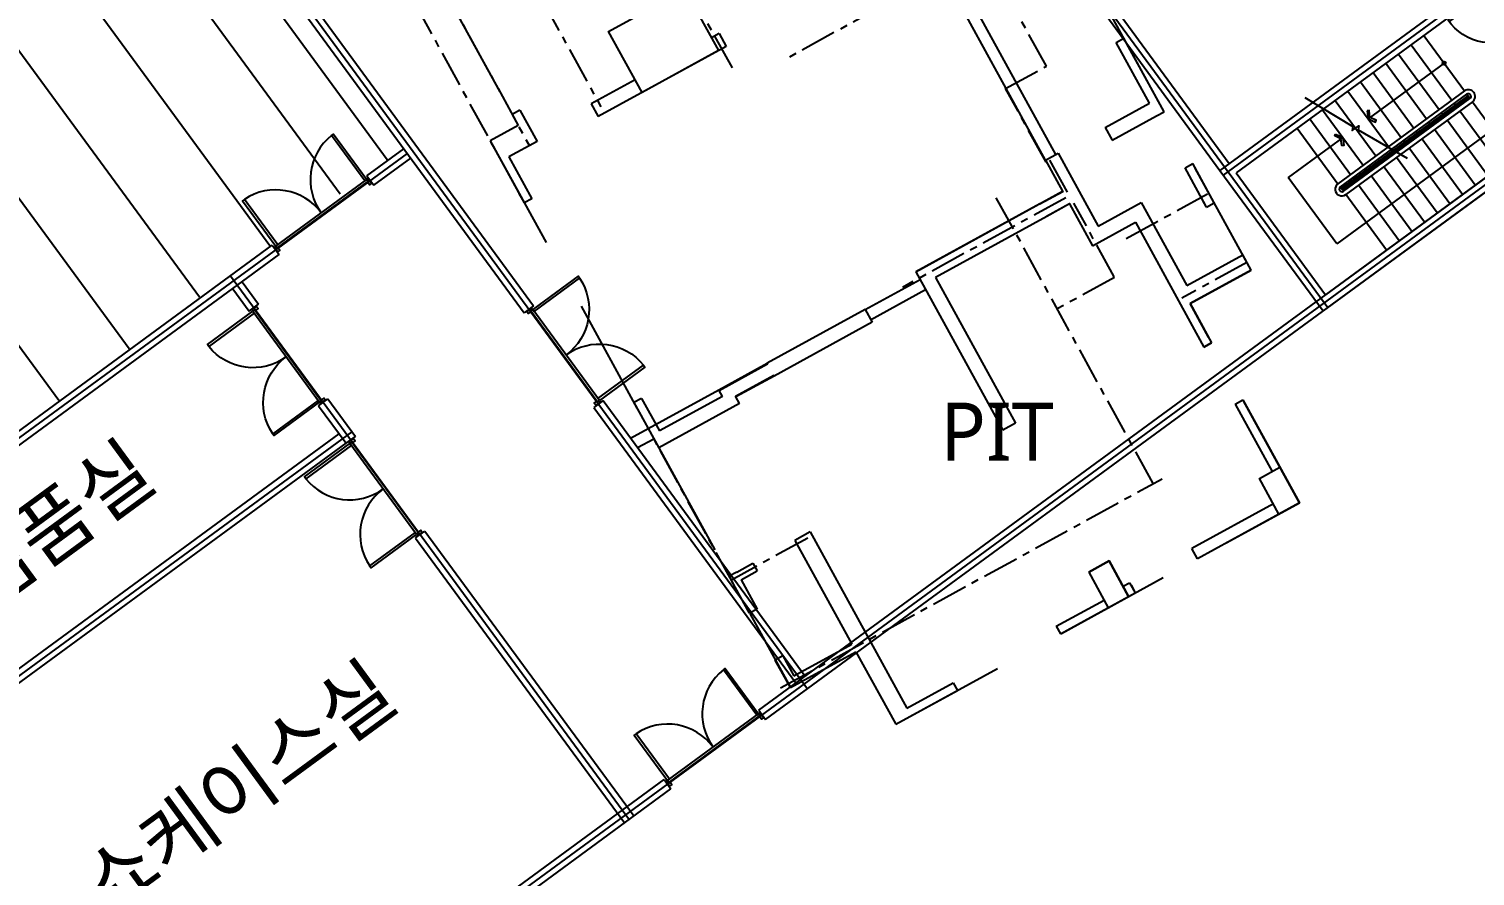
# Model space of a CAD drawing. Header units: millimetres. Extents: x 75184266 to 76346726, y -35077925 to -33679385.
# Drawn here: x 75433377 to 75458254, y -34905994 to -34891415 of the extents above; entities that cross this region are included whole.
import ezdxf
from ezdxf.enums import TextEntityAlignment as Align

# ---------------------------------------------------------------- set-up
doc = ezdxf.new("R2010")
doc.units = ezdxf.units.MM
doc.header["$LTSCALE"] = 50
doc.header["$MEASUREMENT"] = 0
for name, pattern in [('ACAD_ISO10W100', [18.5, 12, -3, 0.5, -3]), ('CENTER', [2, 1.25, -0.25, 0.25, -0.25]), ('XR-지하3층$0$H', [1.3, 0.8, -0.5])]:
    doc.linetypes.add(name, pattern=pattern)
doc.layers.get('0').update_dxf_attribs({"linetype": 'CONTINUOUS'})
for name, color, linetype in [('AA-DWXM-DOOR', 4, 'CONTINUOUS'), ('AA-MKXS', 3, 'CONTINUOUS'), ('CEN', 1, 'CENTER'), ('CON', 2, 'CONTINUOUS'), ('DOOR', 7, 'CONTINUOUS'), ('HD', 7, 'CONTINUOUS'), ('open', 1, 'ACAD_ISO10W100'), ('W1', 3, 'CONTINUOUS')]:
    doc.layers.add(name, color=color, linetype=linetype)
doc.layers.add('건축', color=8, linetype='CONTINUOUS', plot=False)
doc.styles.add('XR-지하3층$0$맑은고딕', font='')
doc.styles.get('XR-지하3층$0$맑은고딕').set_extended_font_data('Malgun Gothic')

# ---------------------------------------------------------------- blocks, each defined once
blk = doc.blocks.new('2P-Dr204')
at = {"color": 0}
for p, q in [((29, 50), (29, 955)), ((65, 50), (65, 956)), ((29, 50), (0, 50)), ((0, 50), (0, -50)), ((29, 14), (29, 50)), ((65, 50), (29, 50)), ((50, 14), (29, 14)), ((50, -50), (50, 14)), ((950, 14), (950, -50)), ((971, 14), (950, 14)), ((971, 14), (950, 14)), ((971, 50), (971, 14)), ((1000, 50), (971, 50)), ((1000, -50), (1000, 50)), ((50, -50), (0, -50)), ((1000, -50), (950, -50))]:
    blk.add_line(p, q, dxfattribs=at)
blk.add_arc((65, 50), 906, 0, 92.2294, dxfattribs=at)
blk = doc.blocks.new('A$C3C7850DE')
at = {"layer": 'CON', "ltscale": 100}
for p, q in [((-9, 7422), (-9, 222)), ((-9, 7422), (191, 7422)), ((191, 7422), (191, 422)), ((1191, 7422), (1191, 7222, 0)), ((1191, 7422), (2991, 7422)), ((1191, 7222), (2791, 7222)), ((2791, 7222), (2791, 5922)), ((2991, 7422), (2991, 222)), ((1191, 5922), (2791, 5922)), ((1191, 5922, 0), (1191, 5722, 0)), ((1191, 5722), (2791, 5722)), ((2791, 5722), (2791, 422)), ((191, 422), (2791, 422)), ((-9, 222), (2991, 222))]:
    blk.add_line(p, q, dxfattribs=at)
at = {"layer": 'HD', "ltscale": 10}
for p, q in [((191, 4422), (1376, 4422)), ((783, 4422), (783, 2802)), ((1376, 4422), (1376, 1722)), ((1476, 4422), (1446, 4422)), ((1446, 1722), (1446, 4422)), ((1476, 4422), (1476, 1722)), ((1506, 4422), (1476, 4422)), ((1506, 4422), (1506, 1722)), ((1506, 4422), (1536, 4422)), ((1536, 1722), (1536, 4422)), ((1606, 4422), (1606, 1722)), ((1606, 4422), (2791, 4422)), ((2198, 4422), (2198, 1097)), ((191, 4152), (1376, 4152)), ((1476, 4152), (1446, 4152)), ((1536, 4152), (1506, 4152)), ((2791, 4152), (1606, 4152)), ((191, 3882), (1376, 3882)), ((1476, 3882), (1446, 3882)), ((1536, 3882), (1506, 3882)), ((2791, 3882), (1606, 3882)), ((191, 3612), (1376, 3612)), ((1476, 3612), (1446, 3612)), ((1536, 3612), (1506, 3612)), ((2791, 3612), (1606, 3612)), ((191, 3342), (1376, 3342)), ((1476, 3342), (1446, 3342)), ((1536, 3342), (1506, 3342)), ((2791, 3342), (1606, 3342)), ((191, 3072), (1376, 3072)), ((1476, 3072), (1446, 3072)), ((1536, 3072), (1506, 3072)), ((2791, 3072), (1606, 3072)), ((191, 2802), (1376, 2802)), ((1476, 2802), (1446, 2802)), ((1536, 2802), (1506, 2802)), ((2791, 2802), (1606, 2802)), ((191, 2532), (1376, 2532)), ((1476, 2532), (1446, 2532)), ((1536, 2532), (1506, 2532)), ((2791, 2532), (1606, 2532)), ((191, 2262), (1376, 2262)), ((783, 2262), (783, 1097)), ((1476, 2262), (1446, 2262)), ((1536, 2262), (1506, 2262)), ((2791, 2262), (1606, 2262)), ((191, 1992), (1376, 1992)), ((1476, 1992), (1446, 1992)), ((1536, 1992), (1506, 1992)), ((2791, 1992), (1606, 1992)), ((191, 1722), (1376, 1722)), ((1476, 1722), (1446, 1722)), ((1506, 1722), (1476, 1722)), ((1536, 1722), (1506, 1722)), ((2791, 1722), (1606, 1722)), ((2198, 1097), (783, 1097))]:
    blk.add_line(p, q, dxfattribs=at)
blk.add_lwpolyline([(-159, 2141), (734, 2513), (779, 2461), (788, 2602), (833, 2551), (1726, 2943)], dxfattribs=at)
for points in [[(663, 2870), (783, 2802), (904, 2871), (886, 2900), (783, 2841), (680, 2900)], [(663, 2193), (783, 2262), (904, 2193), (886, 2163), (783, 2222), (680, 2164)]]:
    blk.add_lwpolyline(points, close=True, dxfattribs=at)
for centre in [(783, 4422), (783, 4422), (2198, 4422), (2198, 4422)]:
    blk.add_circle(centre, 30, dxfattribs=at)
for centre, radius, start, end in [((1491, 4422), 115, 0, 180), ((1491, 4422), 45, 0, 180), ((1491, 1722), 115, 180, 0), ((1491, 1722), 45, 180, 0)]:
    blk.add_arc(centre, radius, start, end, dxfattribs=at)
at = {"layer": 'open', "ltscale": 0.5}
for p, q in [((2191, 7222), (2791, 5922)), ((2191, 5922), (2791, 7222))]:
    blk.add_line(p, q, dxfattribs=at)
at = {"layer": 'W1', "ltscale": 100}
for p, q in [((2091, 7222), (2091, 5922)), ((2191, 7222), (2191, 5922))]:
    blk.add_line(p, q, dxfattribs=at)
at = {"layer": 'DOOR', "extrusion": (-1.015e-13, 9.27e-13, -1), "zscale": -1, "rotation": 180.0000577049292}
for p in [(-191, 7372, 0), (-191, 5872, 0)]:
    blk.add_blockref('2P-Dr204', p, dxfattribs=at)
blk = doc.blocks.new('FSD 2000')
at = {"layer": 'AA-DWXM-DOOR', "color": 8}
for p, q in [((40, 0), (1980, 0)), ((55, -40), (1965, -40))]:
    blk.add_line(p, q, dxfattribs=at)
at = {"layer": 'AA-DWXM-DOOR'}
for points in [[(40, 0), (80, 0), (80, 970), (40, 970), (40, 0)], [(1980, 0), (1940, 0), (1940, 970), (1980, 970), (1980, 0)]]:
    blk.add_lwpolyline(points, dxfattribs=at)
for points in [[(40, 0), (10, 0), (10, -100), (55, -100), (55, -40), (40, -40)], [(1980, 0), (2010, 0), (2010, -100), (1965, -100), (1965, -40), (1980, -40)]]:
    blk.add_lwpolyline(points, close=True, dxfattribs=at)
at = {"layer": 'AA-DWXM-DOOR', "color": 9}
for centre, start, end in [((39, 0), 359.9874, 87.5996), ((1981, 0), 92.4004, 180.0126)]:
    blk.add_arc(centre, 971, start, end, dxfattribs=at)
at = {"layer": 'AA-MKXS', "ltscale": 0.5}
for p, q in [((0, 50), (0, -150)), ((2020, 50), (2020, -150))]:
    blk.add_line(p, q, dxfattribs=at)

msp = doc.modelspace()

# ---------------------------------------------------------------- linework, layer by layer
at = {"layer": 'CEN', "ltscale": 10}
for p, q in [((75450879.6, -34892057.6), (75449789.8, -34890072)), ((75450178.3, -34892442.5), (75450879.6, -34892057.6)), ((75450873.5, -34893709.3), (75450178.3, -34892442.5))]:
    msp.add_line(p, q, dxfattribs=at)
for points in [[(75441322, -34884526), (75445477, -34892096.7)], [(75439305.7, -34885632.6), (75443215.3, -34892756.2)], [(75438078.4, -34886306.1), (75441988, -34893429.8)], [(75437596.2, -34886570.8), (75441898, -34894408.9)], [(75449855.6, -34890035.9), (75446424.7, -34891918.9)], [(75450934.9, -34893675.6), (75451271.6, -34894289.2)], [(75451214.7, -34894320.5), (75448402.7, -34895863.8)], [(75452716.6, -34899239.6), (75450017.5, -34894321.6)], [(75452047.8, -34895682.7), (75451352.6, -34894415.9)], [(75454329.7, -34895434.2), (75453212, -34896047.6)], [(75452052.6, -34895691.5), (75451066.4, -34896232.7)], [(75445501.6, -34900975), (75444073.8, -34898373.5)], [(75446308.3, -34902756.7), (75452870.1, -34899155.4)], [(75446775.7, -34900178.8), (75445460.7, -34900900.5)]]:
    msp.add_lwpolyline(points, dxfattribs=at)
at = {"layer": 'CEN', "ltscale": 10, "elevation": 0}
msp.add_lwpolyline([(75452250.8, -34895023.7), (75453653.4, -34894253.9)], dxfattribs=at)
at = {"layer": '건축', "ltscale": 0.5}
for p, q in [((75426220.1, -34874746.5), (75446767.7, -34902773.1)), ((75435095.4, -34911206.7), (75481467.7, -34877208.9)), ((75448839, -34886994.1), (75453865.2, -34893849.7)), ((75449037.8, -34887096.2), (75455719.6, -34896210)), ((75449118.5, -34887037.2), (75454026.5, -34893731.5)), ((75453924.3, -34893930.4), (75462541.9, -34887612.4)), ((75445931.7, -34903138), (75464025.3, -34889872.7)), ((75446050, -34903299.3), (75464143.6, -34890034)), ((75450865.4, -34893673.8), (75449157.4, -34890561.7)), ((75451040.7, -34893577.5), (75449332.7, -34890465.4)), ((75438286.8, -34891036.2), (75442059.1, -34896181.5)), ((75438125.5, -34891154.5), (75441897.8, -34896299.8)), ((75428354.9, -34902012.9), (75439887.5, -34893557.8)), ((75439191.3, -34893944.2), (75439828.4, -34893477.1)), ((75439309.5, -34894105.5), (75439946.6, -34893638.4)), ((75448634.1, -34895594.2), (75451158.9, -34894208.5)), ((75428295.8, -34901932.2), (75437562.2, -34895138.6)), ((75428575.3, -34901975.3), (75437680.5, -34895299.9)), ((75436844.4, -34895664.8), (75443706.1, -34905023.9)), ((75437043.3, -34895767), (75437327.1, -34896154.1)), ((75447759.5, -34896245.3), (75448706.3, -34895725.7)), ((75436882, -34895885.2), (75437165.8, -34896272.3)), ((75447855.8, -34896420.6), (75448802.5, -34895901)), ((75438521.5, -34897783.2), (75438994.5, -34898428.3)), ((75443728, -34898457.9), (75445243.5, -34897626.1)), ((75438360.2, -34897901.4), (75438833.2, -34898546.6)), ((75443092.2, -34897928.9), (75446568.8, -34902670.9)), ((75443253.5, -34897810.6), (75446730.1, -34902552.7)), ((75430306.1, -34904674.2), (75438935.4, -34898347.7)), ((75430408.3, -34904475.3), (75438715, -34898385.3)), ((75443847.3, -34898620.5), (75444125.6, -34898467.8)), ((75430526.5, -34904636.6), (75438833.2, -34898546.6)), ((75440027.6, -34900175.7), (75443625.4, -34905083)), ((75440188.9, -34900057.4), (75443786.7, -34904964.8)), ((75435197.5, -34911007.8), (75444302.6, -34904332.4)), ((75435315.8, -34911169.1), (75444420.9, -34904493.7))]:
    msp.add_line(p, q, dxfattribs=at)
at = {"layer": '건축'}
for p, q in [((75445250.4, -34891496.8), (75445118.9, -34891568.9)), ((75445250.4, -34891496.8), (75445370.7, -34891715.9)), ((75452081.2, -34891649.1), (75452212.7, -34891576.9)), ((75452081.2, -34891649.1), (75452212.7, -34891576.9)), ((75452905.6, -34892839.3), (75452212.7, -34891576.9)), ((75445370.7, -34891715.9), (75443170.3, -34892923.6)), ((75443803.9, -34892290.6), (75443050, -34892704.4)), ((75441821.2, -34892814.1), (75441689.7, -34892886.3)), ((75441821.2, -34892814.1), (75442117.1, -34893353.3)), ((75441689.7, -34892886.3), (75441793.2, -34893074.8)), ((75452774.1, -34892911.4), (75452905.6, -34892839.3)), ((75441793.2, -34893074.8), (75441311, -34893339.4)), ((75441311, -34893339.4), (75441898, -34894408.9)), ((75442117.1, -34893353.3), (75441635, -34893617.9)), ((75451084.6, -34893553.5), (75451772.6, -34894807.1)), ((75441635, -34893617.9), (75442029.5, -34894336.7)), ((75450865.4, -34893673.8), (75451158.9, -34894208.5)), ((75453766.8, -34894408.5), (75453396.3, -34893733.5)), ((75453635.3, -34894480.6), (75453529.4, -34894287.8)), ((75442029.5, -34894336.7), (75441898, -34894408.9)), ((75450764.4, -34894425), (75448634.1, -34895594.2)), ((75451279.2, -34894427.7), (75451673.7, -34895146.5)), ((75453635.3, -34894480.6), (75453766.8, -34894408.5)), ((75453635.3, -34894480.6), (75453766.8, -34894408.5)), ((75453635.3, -34894480.6), (75453766.8, -34894408.5)), ((75450884.7, -34894644.2), (75448973.6, -34895693.1)), ((75454401.9, -34895565.7), (75454257.5, -34895302.7)), ((75448634.1, -34895594.2), (75450130.4, -34898320.6)), ((75448973.6, -34895693.1), (75450349.6, -34898200.3)), ((75447759.5, -34896245.3), (75446076.4, -34897169)), ((75447759.5, -34896245.3), (75447879.8, -34896464.4)), ((75447879.8, -34896464.4), (75446196.6, -34897388.2)), ((75453720.3, -34896818, 0), (75453588.9, -34896890.2, 0)), ((75443915.5, -34897773.2), (75443784, -34897845.4)), ((75443915.5, -34897773.2), (75444223.4, -34898334.3)), ((75445306.1, -34897740.1), (75444223.4, -34898334.3)), ((75443784, -34897845.4), (75444212.2, -34898625.6)), ((75445601.7, -34897863), (75444212.2, -34898625.6)), ((75454127.7, -34897872, 0), (75454259.2, -34897799.9, 0)), ((75454127.7, -34897872, 0), (75454762.8, -34899029.2, 0)), ((75454259.2, -34897799.9, 0), (75455231.1, -34899570.7)), ((75454784.2, -34899587.8, 0), (75453381.6, -34900357.6, 0)), ((75455231.1, -34899570.7), (75453477.8, -34900533, 0)), ((75446551.1, -34900216.5), (75447530.2, -34902000.5)), ((75446814.1, -34900072.2), (75448478.8, -34903105.4)), ((75453477.8, -34900533, 0), (75453381.6, -34900357.6, 0)), ((75445832.3, -34900611), (75445904.5, -34900742.5)), ((75445832.3, -34900611), (75445904.5, -34900742.5)), ((75451606.9, -34900761.3), (75451943.6, -34901374.9)), ((75451957.5, -34900568.8), (75452294.3, -34901182.5)), ((75445424.6, -34900834.8, 0), (75445465.5, -34900909.3, 0)), ((75445628.3, -34900894.1), (75445905, -34901398.2)), ((75445905, -34901398.2), (75445773.5, -34901470.3)), ((75451047.4, -34901695.7), (75451119.6, -34901827.2)), ((75451047.4, -34901695.7), (75451119.6, -34901827.2)), ((75446347.6, -34902204.7), (75446216.1, -34902276.9)), ((75446347.6, -34902204.7), (75446535.2, -34902546.6)), ((75447602.4, -34902132), (75448288, -34903381.2)), ((75449276.6, -34902667.6), (75449348.8, -34902799.1))]:
    msp.add_line(p, q, dxfattribs=at)
at = {"layer": '건축', "ltscale": 3, "elevation": 0}
msp.add_lwpolyline([(75428317.8, -34878356.8), (75439538.2, -34893661.2)], dxfattribs=at)
at = {"layer": '건축', "linetype": 'XR-지하3층$0$H', "ltscale": 50}
msp.add_lwpolyline([(75428973.9, -34878201.2), (75434437.8, -34883906.9), (75434798.9, -34883561.1), (75438952.1, -34887898.1), (75441793.2, -34893074.8), (75441311, -34893339.4), (75444212.2, -34898625.6), (75446475.9, -34902750.2), (75447602.4, -34902132), (75448288, -34903381.2), (75455231.1, -34899570.7), (75453349.9, -34896143), (75454401.9, -34895565.7), (75450620.2, -34888675.2), (75449458.6, -34889312.7), (75448465.1, -34887502.4), (75448540.4, -34887461.1), (75451837.4, -34885042.8), (75452109.5, -34885413.7), (75457032.3, -34881803), (75457072.6, -34881773.4), (75457368.3, -34882176.6), (75461948.4, -34878817.2)], dxfattribs=at)
at = {"layer": '건축', "ltscale": 3}
for points in [[(75427508.5, -34878950.1), (75438728.9, -34894254.5)], [(75426298.8, -34879837), (75437519.1, -34895141.4)], [(75425089.1, -34880723.9), (75436309.4, -34896028.3)], [(75423879.3, -34881610.8), (75435099.7, -34896915.2)], [(75422669.6, -34882497.7), (75433890, -34897802.1)]]:
    msp.add_lwpolyline(points, dxfattribs=at)
at = {"layer": '건축'}
for points in [[(75443924.2, -34892509.8), (75443346.9, -34891457.8), (75444661.8, -34890736.1), (75445239.2, -34891788.1)], [(75451158.9, -34894208.5), (75451163.7, -34894217.3), (75450769.2, -34894433.8), (75450764.4, -34894425)], [(75451274.4, -34894418.9), (75451279.2, -34894427.7), (75450884.7, -34894644.2), (75450879.9, -34894635.4)], [(75445248.4, -34897634.9), (75445243.5, -34897626.1), (75446076.4, -34897169), (75446081.2, -34897177.8)], [(75445539.2, -34897749.1), (75445534.3, -34897740.3), (75446191.8, -34897379.4), (75446196.6, -34897388.2)]]:
    msp.add_lwpolyline(points, close=True, dxfattribs=at)
for points in [[(75452653.8, -34892692.3), (75452081.2, -34891649.1)], [(75443050, -34892704.4), (75443170.3, -34892923.6)], [(75451891.1, -34893110.9), (75452653.8, -34892692.3)], [(75452011.4, -34893330), (75452774.1, -34892911.4)], [(75451891.1, -34893110.9), (75452011.4, -34893330)], [(75450865.4, -34893673.8), (75451084.6, -34893553.5)], [(75453635.3, -34894480.6), (75453264.8, -34893805.6)], [(75451772.6, -34894807.1), (75452509, -34894403)], [(75452509, -34894403), (75453293.2, -34895831.9)], [(75451673.7, -34895146.5), (75452410.1, -34894742.4)], [(75452410.1, -34894742.4), (75453588.9, -34896890.2)], [(75453349.9, -34896143), (75453720.3, -34896818)], [(75445556.1, -34900762.6), (75445832.3, -34900611)], [(75445628.3, -34900894.1), (75445904.5, -34900742.5)], [(75451606.9, -34900761.3), (75451957.5, -34900568.8)], [(75445773.5, -34901470.3), (75445465.5, -34900909.3)], [(75452198.1, -34901007.2), (75452312, -34900944.6)], [(75451047.4, -34901695.7), (75451871.5, -34901243.4)], [(75451119.6, -34901827.2), (75452408.3, -34901119.9)], [(75451047.4, -34901695.7), (75451119.6, -34901827.2)], [(75451047.4, -34901695.7), (75451119.6, -34901827.2)], [(75446535.2, -34902546.6), (75447530.2, -34902000.5)], [(75446475.9, -34902750.2), (75447602.4, -34902132)], [(75446475.9, -34902750.2), (75446216.1, -34902276.9)], [(75448478.8, -34903105.4), (75449276.6, -34902667.6)], [(75449276.6, -34902667.6), (75449348.8, -34902799.1)], [(75449276.6, -34902667.6), (75449348.8, -34902799.1)], [(75448288, -34903381.2), (75449348.8, -34902799.1)]]:
    msp.add_lwpolyline(points, dxfattribs=at)
at = {"layer": '건축', "ltscale": 0.5}
for points in [[(75453264.8, -34893805.6), (75453396.3, -34893733.5)], [(75451158.9, -34894208.5), (75451163.7, -34894217.3), (75450769.2, -34894433.8), (75450764.4, -34894425)], [(75450884.7, -34894644.2), (75450879.9, -34894635.4), (75451274.4, -34894418.9), (75451279.2, -34894427.7)], [(75453293.2, -34895831.9), (75454257.5, -34895302.7)], [(75454401.9, -34895565.7), (75453349.9, -34896143)], [(75445248.4, -34897634.9), (75446081.2, -34897177.8), (75446076.4, -34897169)], [(75446196.6, -34897388.2), (75446191.8, -34897379.4), (75445534.3, -34897740.3), (75445539.2, -34897749.1)], [(75445306.1, -34897740.1), (75445248.4, -34897634.9)], [(75445601.7, -34897863), (75445539.2, -34897749.1)], [(75450349.6, -34898200.3), (75450130.4, -34898320.6)], [(75446814.1, -34900072.2), (75446551.1, -34900216.5)], [(75451943.6, -34901374.9), (75452294.3, -34901182.5), (75451957.5, -34900568.8), (75451606.9, -34900761.3)]]:
    msp.add_lwpolyline(points, dxfattribs=at)
at = {"layer": '건축', "elevation": 0}
for points in [[(75453588.9, -34896890.2), (75453720.3, -34896818)], [(75454127.7, -34897872), (75454259.2, -34897799.9)], [(75445556.1, -34900762.6), (75445424.6, -34900834.8)], [(75452312, -34900944.6), (75452408.3, -34901119.9)], [(75452336.1, -34900988.4), (75452408.3, -34901119.9)], [(75452336.1, -34900988.4), (75452408.3, -34901119.9)]]:
    msp.add_lwpolyline(points, dxfattribs=at)
at = {"layer": '건축', "ltscale": 0.5}
msp.add_lwpolyline([(75454894.3, -34898957.1), (75455231.1, -34899570.7), (75454880.4, -34899763.2), (75454543.6, -34899149.5)], close=True, dxfattribs=at)

# ---------------------------------------------------------------- block references
at = {"layer": '건축', "ltscale": 0.5, "rotation": 306.2468838053784}
msp.add_blockref('A$C3C7850DE', (75453691.6, -34893988.2), dxfattribs=at)
at = {"layer": '건축'}
for p, rotation in [((75437591.8, -34895178.9, 0), 36.24693356715167), ((75440067.9, -34900146.1, 0), 126.2469335671946), ((75444332.2, -34904372.7, 0), 36.24693356715167)]:
    msp.add_blockref('FSD 2000', p, dxfattribs=dict(at, rotation=rotation))
at = {"layer": '건축', "xscale": -1}
for p, rotation in [((75443213.2, -34897840.2, 0), 306.2469335634126), ((75437206.2, -34896242.8, 0), 126.2469335634564)]:
    msp.add_blockref('FSD 2000', p, dxfattribs=dict(at, rotation=rotation))

# ---------------------------------------------------------------- texts
at = {"layer": '건축', "style": 'XR-지하3층$0$맑은고딕'}
msp.add_text('PIT', height=1000, dxfattribs=at).set_placement((75450030.2, -34898345.1, 0), align=Align.MIDDLE_CENTER)
for s, p in [('검품실', (75433814.8, -34899949.7)), ('쇼케이스실', (75436960.4, -34904482.5))]:
    msp.add_text(s, height=1000, rotation=36.24693, dxfattribs=at).set_placement(p, align=Align.MIDDLE_CENTER)

doc.saveas('drawing.dxf')
